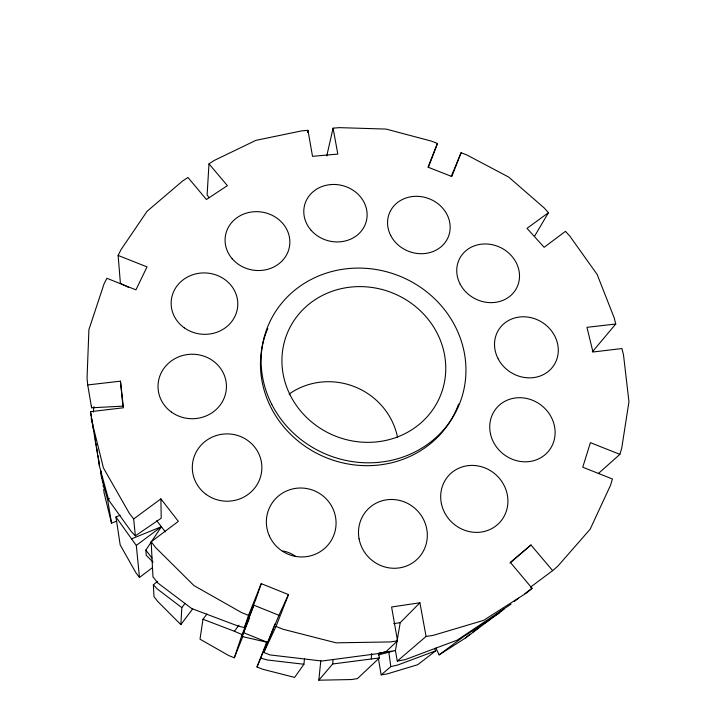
<?xml version="1.0" encoding="UTF-8"?>
<svg xmlns="http://www.w3.org/2000/svg" width="716" height="716" viewBox="0 0 716 716"><rect width="100%" height="100%" fill="white"/><g stroke="black" fill="none" stroke-linecap="round" stroke-linejoin="round"><path stroke-width="1.07" d="M157.574 581.338L153.367 584.766L153.976 596.544L157.609 601.333L180.853 624.612L181.837 607.642L185.104 603.32M428.383 167.437L437.44 143.469L431.533 141.15L386.076 129.077L339.33 127.636L333.074 128.173L337.818 154.074L312.525 156.339L307.961 130.339L301.66 130.876L255.863 140.372L214.191 160.465L208.983 163.848L207.112 194.994L209.036 197.625M378.657 653.618L379.39 657.932L357.454 678.607L351.502 679.547L318.826 680.2L332.654 663.992L371.237 658.988L371.711 653.592M332.654 663.992L333.083 659.606M318.826 680.2L320.804 660.662M266.629 642.359L256.999 666.954L262.674 669.254L294.634 677.399L303.915 664.251L304.488 658.845M93.304 412.085L93.975 406.607M206.987 613.979L202.977 619.259L200.006 639.191L228.646 655.507L234.311 657.798L242.885 636.345M397.273 661.101L426.074 636.461L419.916 602.783L400.226 622.66L395.429 650.54L397.273 661.101L405.005 659.696L457.309 640.104L511.072 604.098M307.54 132.505L307.961 130.339M326.773 155.927L333.074 128.173M598.263 473.616L619.877 454.347L621.721 448.252L628.952 401.694L623.484 354.742L621.927 348.558L592.964 351.995L586.959 327.328L615.751 324.008L614.212 317.922L597.153 274.452L569.766 236.047L565.47 231.331L544.151 247.306L527.021 228.359L548.465 212.67L544.241 207.989L508.691 177.085L467.011 155.041L461.095 152.723L451.259 176.324M234.311 657.798L242.08 634.591L253.84 605.181L278.945 615.295L288.467 594.593L261.224 583.638L248.515 615.366L244.407 627.628L237.623 625.873L191.736 608.564L157.923 583.057L152.964 576.89L151.166 541.743L178.356 521.373L160.876 498.855L133.668 518.957L135.351 535.837L161.225 518.196L160.876 498.855M278.945 615.295L267.73 642.449L242.08 636.488L253.84 605.181L252.542 606.917M261.224 583.638L256.095 598.612L244.407 627.628M419.916 602.783L391.598 606.989L397.541 640.829L385.96 651.739L378.352 653.565L321.824 661.02L269.923 654.916L263.81 652.446L274.98 623.922M263.81 652.446L276.027 626.446L288.467 594.593M461.095 152.723L451.805 176.503L427.962 167.159L437.44 143.469M256.999 666.954L267.551 641.831M242.08 636.488L249.347 618.32M128.307 287.268L120.413 283.438L118.131 255.442L120.923 249.795L147.111 211.247L182.678 180.933L187.977 177.496L206.405 199.496L227.393 185.641L208.983 163.848M534.431 236.423L548.465 212.67M153.072 562.132L146.234 555.321L145.867 550.121L161.377 526.699L156.741 520.711M202.977 619.259L234.4 631.27L238.938 625.184M180.853 624.612L192.685 608.851M592.356 351.851L615.751 324.008M510.007 563.018L530.968 544.983L552.636 570.634L557.737 566.258L590.145 529.222L610.551 485.224L612.431 478.995L582.743 467.208L590.414 442.667L619.877 454.347M530.968 544.983L510.365 562.382L532.069 588.292L526.878 592.75L483.595 620.369L433.18 635.369L426.074 636.461M435.946 648.025L439.105 654.88L465.543 637.965L469.929 634.206M465.543 637.965L504.001 609.03L496.832 614.337M378.406 658.639L381.163 674.875L390.811 666.623L397.756 665.003L435.722 650.835L434.8 648.812M435.722 650.835L417.741 664.699L387.07 673.953L381.163 674.875M120.082 515.296L115.956 516.961L120.181 544.921L135.888 572.737L139.486 577.481L152.472 567.654M139.486 577.481L136.3 545.431L161.377 526.699L165.405 531.916M439.105 654.88L463.44 636.712L499.168 613.173M530.413 587.201L552.636 570.634M472.623 632.219L478.002 628.245M485.171 622.947L491.453 618.311M514.178 601.512L518.653 598.209M524.909 593.582L532.069 588.292M115.956 516.961L131.547 538.871L161.377 526.699M103.677 489.01L104.08 492.823L111.535 523.163L116.654 521.096M111.535 523.163L107.579 499.428L109.602 498.622M378.334 654.916L395.429 650.54L378.871 653.099M379.39 657.932L371.237 658.988M397.541 640.829L390.372 641.93L336.099 642.834L282.91 629.221L276.027 626.446M393.684 623.645L400.226 622.66M135.351 535.837L131.35 531.648L108.689 500.081L99.434 466.053L90.484 411.682L123.438 407.771L120.458 381.172L87.728 384.948L87.048 378.325L88.909 329.611L103.99 284.046L106.845 278.282L135.942 289.837L147.013 266.898L118.131 255.442M87.728 384.948L91.576 407.78L122.91 406.151L120.458 381.172M303.915 664.251L267.354 659.982L261.08 658.264M248.515 615.366L241.641 612.601L193.973 585.598L155.56 547.472L151.166 541.743M243.386 632.631L267.73 642.449M242.08 634.591L234.4 631.27M181.837 607.642L157.135 588.847L153.367 584.766M133.668 518.957L129.319 513.291L103.417 467.906L91.174 418.43M145.867 550.121L151.962 558.077M136.3 545.431L131.547 538.871M107.579 499.428L101.072 475.505L100.67 470.824L101.233 474.082M90.484 411.682L91.236 416.077M91.612 418.269L91.997 420.462M92.373 422.655L92.749 424.848M93.125 427.049L93.51 429.242M94.449 434.728L94.834 436.921M95.21 439.114L95.586 441.307M95.962 443.499L96.347 445.692M96.723 447.894L97.662 453.38M98.047 455.573L98.423 457.766M101.609 476.247L101.985 478.422M102.361 480.588L102.728 482.763M103.104 484.929L103.48 487.104M388.752 651.471L390.811 666.623M98.799 459.958L99.434 466.053M91.424 405.891L91.576 407.78M458.571 404.11A102.648 95.792 22.1 0 1 326.944 457.963A102.648 95.792 22.1 0 1 267.82 328.438M282.811 551.007A29.079 28.917 58.4 0 1 295.583 556.404M289.166 394.06A68.664 65.747 23.4 0 1 397.496 437.163M290.24 395.205A82.689 77.059 22 0 0 431.793 411.082A82.689 77.059 22 0 0 369.483 287.143A82.689 77.059 22 0 0 290.24 395.205M184.316 327.865A33.339 30.69 4 0 0 237.533 307.817A33.339 30.69 4 0 0 191.566 275.177A33.339 30.69 4 0 0 184.316 327.865M271.776 404.388A103.373 96.356 22 0 0 448.807 423.281A103.373 96.356 22 0 0 370.011 268.697A103.373 96.356 22 0 0 271.776 404.388M206.235 494.461A34.78 33.652 1.2 0 0 261.626 471.602A34.78 33.652 1.2 0 0 213.404 436.59A34.78 33.652 1.2 0 0 206.235 494.461M441.414 503.661A34.654 32.408 43.3 0 0 496.788 525.231A34.654 32.408 43.3 0 0 484.687 467.817A34.654 32.408 43.3 0 0 441.414 503.661M269.458 536.15A35.003 34.314 28 0 0 329.53 543.041A35.003 34.314 28 0 0 304.676 488.24A35.003 34.314 28 0 0 269.458 536.15M490.532 434.093A33.786 30.895 38.6 0 0 544.625 455.09A33.786 30.895 38.6 0 0 532.104 400.083A33.786 30.895 38.6 0 0 490.532 434.093M498.22 358.949A32.829 29.535 32.9 0 0 553.414 365.974A32.829 29.535 32.9 0 0 527.585 317.054A32.829 29.535 32.9 0 0 498.22 358.949M460.227 284.261A32.077 28.586 27 0 0 514.527 291.403A32.077 28.586 27 0 0 489.637 244.254A32.077 28.586 27 0 0 460.227 284.261M232.154 258.718A32.471 29.356 9.3 0 0 287.626 252.721A32.471 29.356 9.3 0 0 252.614 211.864A32.471 29.356 9.3 0 0 232.154 258.718M390.757 235.6A31.737 28.219 21.1 0 0 444.851 242.84A31.737 28.219 21.1 0 0 420.972 196.623A31.737 28.219 21.1 0 0 390.757 235.6M311.138 230.319A31.88 28.488 15.1 0 0 365.178 224.618A31.88 28.488 15.1 0 0 330.049 184.647A31.88 28.488 15.1 0 0 311.138 230.319M171.455 412.103A34.216 32.247 -0.1 0 0 226.158 390.614A34.216 32.247 -0.1 0 0 179.063 356.711A34.216 32.247 -0.1 0 0 171.455 412.103M359.083 538.871A35.102 33.697 44.7 0 0 415.343 560.852A35.102 33.697 44.7 0 0 404.28 501.898A35.102 33.697 44.7 0 0 359.083 538.871"/></g></svg>
